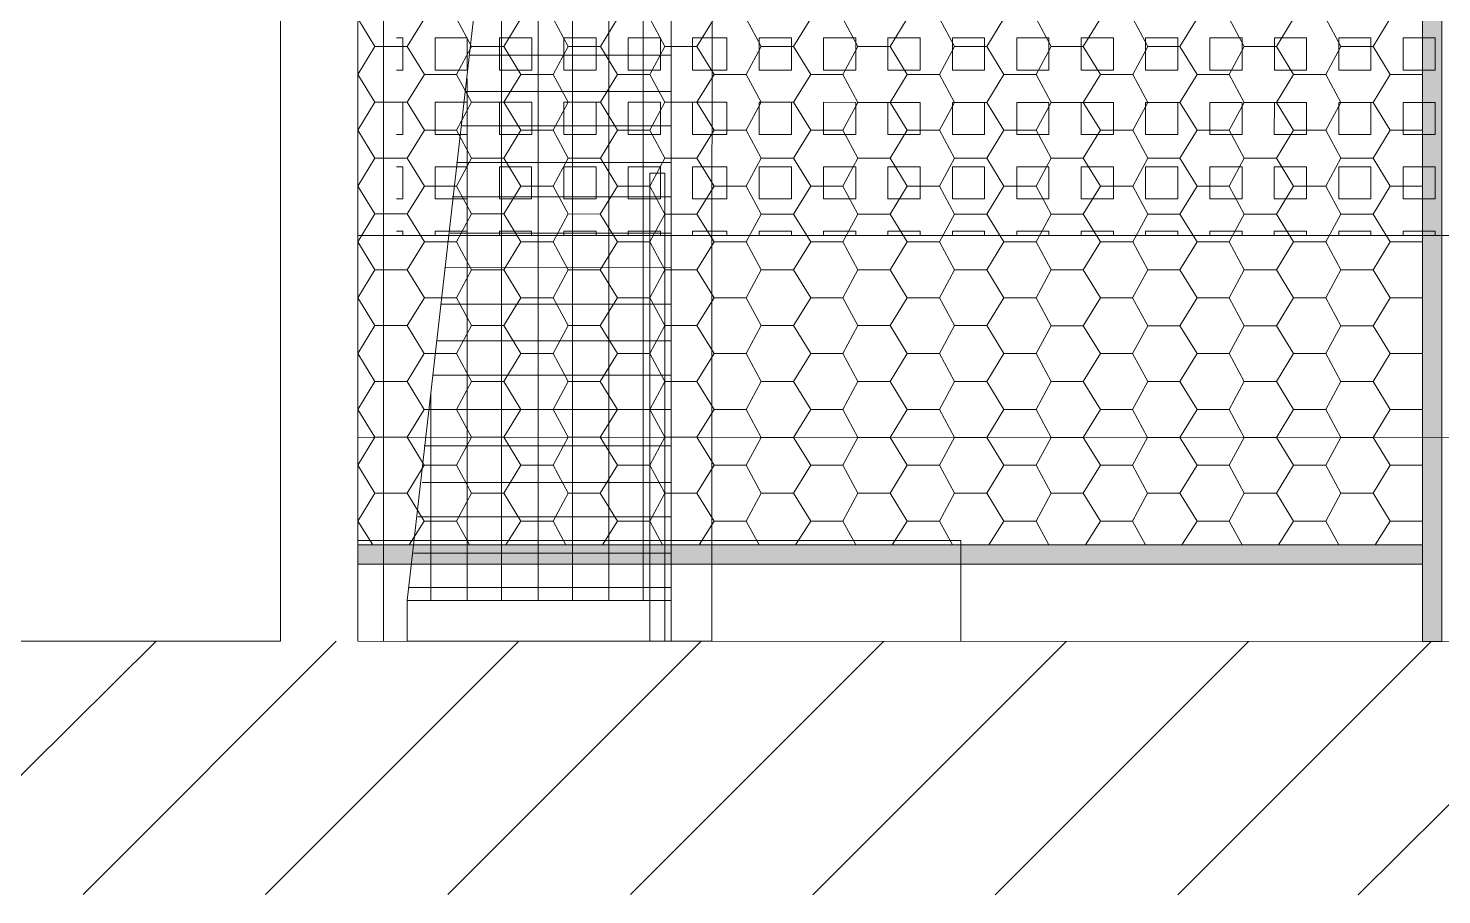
# Model space of a CAD drawing. Extents: x 3377 to 3790, y 1673 to 1846.
# Drawn here: x 3513.335 to 3516.121, y 1761.898 to 1763.606 of the extents above; entities that cross this region are included whole.
import ezdxf

# ---------------------------------------------------------------- set-up
doc = ezdxf.new("R2010")
doc.units = 0
doc.header["$LTSCALE"] = 2
for name, color, linetype, true_color in [('PDF7_0', 7, 'Continuous', 0xc6c6c6), ('PDF7_04-DETALHE', 7, 'Continuous', 0xc6c6c6), ('PDF7_13-CORTE', 7, 'Continuous', 0xe3e3e3)]:
    doc.layers.add(name, color=color, linetype=linetype, true_color=true_color)
for name, color, linetype in [('PDF7_07-HACHURIADO', 7, 'Continuous'), ('PDF7_08-COTAS', 7, 'Continuous'), ('PDF7_cor 1', 7, 'Continuous')]:
    doc.layers.add(name, color=color, linetype=linetype)

msp = doc.modelspace()

# ---------------------------------------------------------------- linework, layer by layer
at = {"layer": 'PDF7_0', "color": 7, "lineweight": 0}
for points in [[(3516.0832, 1764.4962), (3516.1213, 1764.4962), (3516.1211, 1762.3974), (3516.0831, 1762.3974)], [(3516.1211, 1762.3974), (3516.1213, 1764.4962)], [(3516.0831, 1762.5878), (3516.0831, 1762.5497), (3513.9842, 1762.5498), (3513.9842, 1762.5879)]]:
    msp.add_lwpolyline(points, close=True, dxfattribs=at)
msp.add_lwpolyline([(3516.0832, 1764.4962), (3516.0831, 1762.3974)], dxfattribs=at)
at = {"layer": 'PDF7_0', "lineweight": 0}
for points in [[(3514.0182, 1763.6797), (3513.9843, 1763.6246), (3514.0182, 1763.5696), (3514.0816, 1763.5696), (3514.1155, 1763.6246)], [(3514.179, 1763.6246), (3514.2086, 1763.5696), (3514.2721, 1763.5696), (3514.3059, 1763.6246)], [(3514.3694, 1763.6246), (3514.399, 1763.5696), (3514.4625, 1763.5696), (3514.4963, 1763.6246)], [(3514.5598, 1763.6246), (3514.5894, 1763.5696), (3514.6529, 1763.5696), (3514.6867, 1763.6246)], [(3514.7502, 1763.6246), (3514.7798, 1763.5696), (3514.8433, 1763.5696), (3514.8772, 1763.6246)], [(3514.9406, 1763.6246), (3514.9702, 1763.5696), (3515.0337, 1763.5696), (3515.0676, 1763.6246)], [(3515.131, 1763.6246), (3515.1607, 1763.5696), (3515.2241, 1763.5696), (3515.258, 1763.6246)], [(3515.3215, 1763.6246), (3515.3511, 1763.5695), (3515.4146, 1763.5695), (3515.4484, 1763.6245)], [(3515.5119, 1763.6245), (3515.5415, 1763.5695), (3515.605, 1763.5695), (3515.6388, 1763.6245)], [(3515.7023, 1763.6245), (3515.7319, 1763.5695), (3515.7954, 1763.5695), (3515.8292, 1763.6245)], [(3515.8927, 1763.6245), (3515.9223, 1763.5695), (3515.9858, 1763.5695), (3516.0197, 1763.6245)], [(3514.0182, 1763.5696), (3513.9843, 1763.5146), (3514.0182, 1763.4596), (3514.0816, 1763.4596), (3514.1155, 1763.5146)], [(3514.0816, 1763.5696), (3514.1155, 1763.5146), (3514.179, 1763.5146), (3514.2086, 1763.5696)], [(3514.2721, 1763.5696), (3514.3059, 1763.5146), (3514.3694, 1763.5146), (3514.399, 1763.5696)], [(3514.4625, 1763.5696), (3514.4963, 1763.5146), (3514.5598, 1763.5146), (3514.5894, 1763.5696)], [(3514.6529, 1763.5696), (3514.6867, 1763.5146), (3514.7502, 1763.5146), (3514.7798, 1763.5696)], [(3514.8433, 1763.5696), (3514.8772, 1763.5146), (3514.9406, 1763.5146), (3514.9702, 1763.5696)], [(3515.0337, 1763.5696), (3515.0676, 1763.5146), (3515.131, 1763.5145), (3515.1607, 1763.5696)], [(3515.2241, 1763.5696), (3515.258, 1763.5145), (3515.3215, 1763.5145), (3515.3511, 1763.5695)], [(3515.4146, 1763.5695), (3515.4484, 1763.5145), (3515.5119, 1763.5145), (3515.5415, 1763.5695)], [(3515.605, 1763.5695), (3515.6388, 1763.5145), (3515.7023, 1763.5145), (3515.7319, 1763.5695)], [(3515.7954, 1763.5695), (3515.8292, 1763.5145), (3515.8927, 1763.5145), (3515.9223, 1763.5695)], [(3515.9858, 1763.5695), (3516.0197, 1763.5145), (3516.0831, 1763.5145), (3516.0831, 1763.5187)], [(3513.9843, 1763.5146), (3513.9843, 1763.5146)], [(3514.179, 1763.5146), (3514.2086, 1763.4596), (3514.272, 1763.4596), (3514.3059, 1763.5146)], [(3514.3694, 1763.5146), (3514.399, 1763.4596), (3514.4625, 1763.4596), (3514.4963, 1763.5146)], [(3514.5598, 1763.5146), (3514.5894, 1763.4596), (3514.6529, 1763.4596), (3514.6867, 1763.5146)], [(3514.7502, 1763.5146), (3514.7798, 1763.4596), (3514.8433, 1763.4596), (3514.8772, 1763.5146)], [(3514.9406, 1763.5146), (3514.9702, 1763.4595), (3515.0337, 1763.4595), (3515.0676, 1763.5146)], [(3515.131, 1763.5145), (3515.1607, 1763.4595), (3515.2241, 1763.4595), (3515.258, 1763.5145)], [(3515.3215, 1763.5145), (3515.3511, 1763.4595), (3515.4145, 1763.4595), (3515.4484, 1763.5145)], [(3515.5119, 1763.5145), (3515.5415, 1763.4595), (3515.605, 1763.4595), (3515.6388, 1763.5145)], [(3515.7023, 1763.5145), (3515.7319, 1763.4595), (3515.7954, 1763.4595), (3515.8292, 1763.5145)], [(3515.8927, 1763.5145), (3515.9223, 1763.4595), (3515.9858, 1763.4595), (3516.0197, 1763.5145)], [(3516.0831, 1763.5145), (3516.0831, 1763.5145)], [(3514.0182, 1763.4596), (3513.9843, 1763.4046), (3514.0181, 1763.3496), (3514.0816, 1763.3496), (3514.1155, 1763.4046)], [(3514.0816, 1763.4596), (3514.1155, 1763.4046), (3514.1789, 1763.4046), (3514.2086, 1763.4596)], [(3514.272, 1763.4596), (3514.3059, 1763.4046), (3514.3694, 1763.4046), (3514.399, 1763.4596)], [(3514.4625, 1763.4596), (3514.4963, 1763.4046), (3514.5598, 1763.4046), (3514.5894, 1763.4596)], [(3514.6529, 1763.4596), (3514.6867, 1763.4046), (3514.7502, 1763.4046), (3514.7798, 1763.4596)], [(3514.8433, 1763.4596), (3514.8771, 1763.4045), (3514.9406, 1763.4045), (3514.9702, 1763.4595)], [(3515.0337, 1763.4595), (3515.0676, 1763.4045), (3515.131, 1763.4045), (3515.1607, 1763.4595)], [(3515.2241, 1763.4595), (3515.258, 1763.4045), (3515.3215, 1763.4045), (3515.3511, 1763.4595)], [(3515.4145, 1763.4595), (3515.4484, 1763.4045), (3515.5119, 1763.4045), (3515.5415, 1763.4595)], [(3515.605, 1763.4595), (3515.6388, 1763.4045), (3515.7023, 1763.4045), (3515.7319, 1763.4595)], [(3515.7954, 1763.4595), (3515.8292, 1763.4045), (3515.8927, 1763.4045), (3515.9223, 1763.4595)], [(3515.9858, 1763.4595), (3516.0196, 1763.4045), (3516.0831, 1763.4045), (3516.0831, 1763.4087)], [(3513.9843, 1763.4046), (3513.9843, 1763.4046)], [(3514.1789, 1763.4046), (3514.2086, 1763.3496), (3514.272, 1763.3496), (3514.3059, 1763.4046)], [(3514.3694, 1763.4046), (3514.399, 1763.3496), (3514.4625, 1763.3496), (3514.4963, 1763.4046)], [(3514.5598, 1763.4046), (3514.5894, 1763.3496), (3514.6529, 1763.3496), (3514.6867, 1763.4046)], [(3514.7502, 1763.4046), (3514.7798, 1763.3495), (3514.8433, 1763.3495), (3514.8771, 1763.4045)], [(3514.9406, 1763.4045), (3514.9702, 1763.3495), (3515.0337, 1763.3495), (3515.0676, 1763.4045)], [(3515.131, 1763.4045), (3515.1607, 1763.3495), (3515.2241, 1763.3495), (3515.258, 1763.4045)], [(3515.3215, 1763.4045), (3515.3511, 1763.3495), (3515.4145, 1763.3495), (3515.4484, 1763.4045)], [(3515.5119, 1763.4045), (3515.5415, 1763.3495), (3515.605, 1763.3495), (3515.6388, 1763.4045)], [(3515.7023, 1763.4045), (3515.7319, 1763.3495), (3515.7954, 1763.3495), (3515.8292, 1763.4045)], [(3515.8927, 1763.4045), (3515.9223, 1763.3495), (3515.9858, 1763.3495), (3516.0196, 1763.4045)], [(3516.0831, 1763.4045), (3516.0831, 1763.4045)], [(3514.0181, 1763.3496), (3513.9843, 1763.2946), (3514.0181, 1763.2396), (3514.0816, 1763.2396), (3514.1155, 1763.2946)], [(3514.0816, 1763.3496), (3514.1155, 1763.2946), (3514.1789, 1763.2946), (3514.2086, 1763.3496)], [(3514.272, 1763.3496), (3514.3059, 1763.2946), (3514.3694, 1763.2946), (3514.399, 1763.3496)], [(3514.4625, 1763.3496), (3514.4963, 1763.2946), (3514.5598, 1763.2945), (3514.5894, 1763.3496)], [(3514.6529, 1763.3496), (3514.6867, 1763.2945), (3514.7502, 1763.2945), (3514.7798, 1763.3495)], [(3514.8433, 1763.3495), (3514.8771, 1763.2945), (3514.9406, 1763.2945), (3514.9702, 1763.3495)], [(3515.0337, 1763.3495), (3515.0676, 1763.2945), (3515.131, 1763.2945), (3515.1607, 1763.3495)], [(3515.2241, 1763.3495), (3515.258, 1763.2945), (3515.3214, 1763.2945), (3515.3511, 1763.3495)], [(3515.4145, 1763.3495), (3515.4484, 1763.2945), (3515.5119, 1763.2945), (3515.5415, 1763.3495)], [(3515.605, 1763.3495), (3515.6388, 1763.2945), (3515.7023, 1763.2945), (3515.7319, 1763.3495)], [(3515.7954, 1763.3495), (3515.8292, 1763.2945), (3515.8927, 1763.2945), (3515.9223, 1763.3495)], [(3515.9858, 1763.3495), (3516.0196, 1763.2945), (3516.0831, 1763.2944), (3516.0831, 1763.2987)], [(3513.9843, 1763.2946), (3513.9843, 1763.2946)], [(3514.1789, 1763.2946), (3514.2086, 1763.2396), (3514.272, 1763.2396), (3514.3059, 1763.2946)], [(3514.3694, 1763.2946), (3514.399, 1763.2396), (3514.4624, 1763.2395), (3514.4963, 1763.2946)], [(3514.5598, 1763.2945), (3514.5894, 1763.2395), (3514.6529, 1763.2395), (3514.6867, 1763.2945)], [(3514.7502, 1763.2945), (3514.7798, 1763.2395), (3514.8433, 1763.2395), (3514.8771, 1763.2945)], [(3514.9406, 1763.2945), (3514.9702, 1763.2395), (3515.0337, 1763.2395), (3515.0676, 1763.2945)], [(3515.131, 1763.2945), (3515.1606, 1763.2395), (3515.2241, 1763.2395), (3515.258, 1763.2945)], [(3515.3214, 1763.2945), (3515.3511, 1763.2395), (3515.4145, 1763.2395), (3515.4484, 1763.2945)], [(3515.5119, 1763.2945), (3515.5415, 1763.2395), (3515.605, 1763.2395), (3515.6388, 1763.2945)], [(3515.7023, 1763.2945), (3515.7319, 1763.2395), (3515.7954, 1763.2395), (3515.8292, 1763.2945)], [(3515.8927, 1763.2945), (3515.9223, 1763.2394), (3515.9858, 1763.2394), (3516.0196, 1763.2945)], [(3516.0831, 1763.2944), (3516.0831, 1763.2944)], [(3514.0181, 1763.2396), (3513.9843, 1763.1846), (3514.0181, 1763.1296), (3514.0816, 1763.1296), (3514.1155, 1763.1846)], [(3514.0816, 1763.2396), (3514.1155, 1763.1846), (3514.1789, 1763.1846), (3514.2086, 1763.2396)], [(3514.272, 1763.2396), (3514.3059, 1763.1845), (3514.3694, 1763.1845), (3514.399, 1763.2396)], [(3514.4624, 1763.2395), (3514.4963, 1763.1845), (3514.5598, 1763.1845), (3514.5894, 1763.2395)], [(3514.6529, 1763.2395), (3514.6867, 1763.1845), (3514.7502, 1763.1845), (3514.7798, 1763.2395)], [(3514.8433, 1763.2395), (3514.8771, 1763.1845), (3514.9406, 1763.1845), (3514.9702, 1763.2395)], [(3515.0337, 1763.2395), (3515.0675, 1763.1845), (3515.131, 1763.1845), (3515.1606, 1763.2395)], [(3515.2241, 1763.2395), (3515.258, 1763.1845), (3515.3214, 1763.1845), (3515.3511, 1763.2395)], [(3515.4145, 1763.2395), (3515.4484, 1763.1845), (3515.5119, 1763.1845), (3515.5415, 1763.2395)], [(3515.605, 1763.2395), (3515.6388, 1763.1845), (3515.7023, 1763.1845), (3515.7319, 1763.2395)], [(3515.7954, 1763.2395), (3515.8292, 1763.1844), (3515.8927, 1763.1844), (3515.9223, 1763.2394)], [(3515.9858, 1763.2394), (3516.0196, 1763.1844), (3516.0831, 1763.1844), (3516.0831, 1763.1887)], [(3513.9843, 1763.1846), (3513.9843, 1763.1846)], [(3514.1789, 1763.1846), (3514.2086, 1763.1295), (3514.272, 1763.1295), (3514.3059, 1763.1845)], [(3514.3694, 1763.1845), (3514.399, 1763.1295), (3514.4624, 1763.1295), (3514.4963, 1763.1845)], [(3514.5598, 1763.1845), (3514.5894, 1763.1295), (3514.6529, 1763.1295), (3514.6867, 1763.1845)], [(3514.7502, 1763.1845), (3514.7798, 1763.1295), (3514.8433, 1763.1295), (3514.8771, 1763.1845)], [(3514.9406, 1763.1845), (3514.9702, 1763.1295), (3515.0337, 1763.1295), (3515.0675, 1763.1845)], [(3515.131, 1763.1845), (3515.1606, 1763.1295), (3515.2241, 1763.1295), (3515.258, 1763.1845)], [(3515.3214, 1763.1845), (3515.3511, 1763.1295), (3515.4145, 1763.1295), (3515.4484, 1763.1845)], [(3515.5119, 1763.1845), (3515.5415, 1763.1295), (3515.6049, 1763.1295), (3515.6388, 1763.1845)], [(3515.7023, 1763.1845), (3515.7319, 1763.1294), (3515.7954, 1763.1294), (3515.8292, 1763.1844)], [(3515.8927, 1763.1844), (3515.9223, 1763.1294), (3515.9858, 1763.1294), (3516.0196, 1763.1844)], [(3516.0831, 1763.1844), (3516.0831, 1763.1844)], [(3514.0181, 1763.1296), (3513.9843, 1763.0745), (3514.0181, 1763.0195), (3514.0816, 1763.0195), (3514.1155, 1763.0745)], [(3514.0816, 1763.1296), (3514.1155, 1763.0745), (3514.1789, 1763.0745), (3514.2086, 1763.1295)], [(3514.272, 1763.1295), (3514.3059, 1763.0745), (3514.3693, 1763.0745), (3514.399, 1763.1295)], [(3514.4624, 1763.1295), (3514.4963, 1763.0745), (3514.5598, 1763.0745), (3514.5894, 1763.1295)], [(3514.6529, 1763.1295), (3514.6867, 1763.0745), (3514.7502, 1763.0745), (3514.7798, 1763.1295)], [(3514.8433, 1763.1295), (3514.8771, 1763.0745), (3514.9406, 1763.0745), (3514.9702, 1763.1295)], [(3515.0337, 1763.1295), (3515.0675, 1763.0745), (3515.131, 1763.0745), (3515.1606, 1763.1295)], [(3515.2241, 1763.1295), (3515.258, 1763.0745), (3515.3214, 1763.0745), (3515.3511, 1763.1295)], [(3515.4145, 1763.1295), (3515.4484, 1763.0745), (3515.5118, 1763.0744), (3515.5415, 1763.1295)], [(3515.6049, 1763.1295), (3515.6388, 1763.0744), (3515.7023, 1763.0744), (3515.7319, 1763.1294)], [(3515.7954, 1763.1294), (3515.8292, 1763.0744), (3515.8927, 1763.0744), (3515.9223, 1763.1294)], [(3515.9858, 1763.1294), (3516.0196, 1763.0744), (3516.0831, 1763.0744), (3516.0831, 1763.0786)], [(3513.9843, 1763.0745), (3513.9843, 1763.0745)], [(3514.1789, 1763.0745), (3514.2085, 1763.0195), (3514.272, 1763.0195), (3514.3059, 1763.0745)], [(3514.3693, 1763.0745), (3514.399, 1763.0195), (3514.4624, 1763.0195), (3514.4963, 1763.0745)], [(3514.5598, 1763.0745), (3514.5894, 1763.0195), (3514.6529, 1763.0195), (3514.6867, 1763.0745)], [(3514.7502, 1763.0745), (3514.7798, 1763.0195), (3514.8433, 1763.0195), (3514.8771, 1763.0745)], [(3514.9406, 1763.0745), (3514.9702, 1763.0195), (3515.0337, 1763.0195), (3515.0675, 1763.0745)], [(3515.131, 1763.0745), (3515.1606, 1763.0195), (3515.2241, 1763.0195), (3515.258, 1763.0745)], [(3515.3214, 1763.0745), (3515.351, 1763.0194), (3515.4145, 1763.0194), (3515.4484, 1763.0745)], [(3515.5118, 1763.0744), (3515.5415, 1763.0194), (3515.6049, 1763.0194), (3515.6388, 1763.0744)], [(3515.7023, 1763.0744), (3515.7319, 1763.0194), (3515.7954, 1763.0194), (3515.8292, 1763.0744)], [(3515.8927, 1763.0744), (3515.9223, 1763.0194), (3515.9858, 1763.0194), (3516.0196, 1763.0744)], [(3516.0831, 1763.0744), (3516.0831, 1763.0744)], [(3514.0181, 1763.0195), (3513.9843, 1762.9645), (3514.0181, 1762.9095), (3514.0816, 1762.9095), (3514.1154, 1762.9645)], [(3514.0816, 1763.0195), (3514.1154, 1762.9645), (3514.1789, 1762.9645), (3514.2085, 1763.0195)], [(3514.272, 1763.0195), (3514.3059, 1762.9645), (3514.3693, 1762.9645), (3514.399, 1763.0195)], [(3514.4624, 1763.0195), (3514.4963, 1762.9645), (3514.5598, 1762.9645), (3514.5894, 1763.0195)], [(3514.6529, 1763.0195), (3514.6867, 1762.9645), (3514.7502, 1762.9645), (3514.7798, 1763.0195)], [(3514.8433, 1763.0195), (3514.8771, 1762.9645), (3514.9406, 1762.9645), (3514.9702, 1763.0195)], [(3515.0337, 1763.0195), (3515.0675, 1762.9645), (3515.131, 1762.9645), (3515.1606, 1763.0195)], [(3515.2241, 1763.0195), (3515.2579, 1762.9644), (3515.3214, 1762.9644), (3515.351, 1763.0194)], [(3515.4145, 1763.0194), (3515.4484, 1762.9644), (3515.5118, 1762.9644), (3515.5415, 1763.0194)], [(3515.6049, 1763.0194), (3515.6388, 1762.9644), (3515.7023, 1762.9644), (3515.7319, 1763.0194)], [(3515.7954, 1763.0194), (3515.8292, 1762.9644), (3515.8927, 1762.9644), (3515.9223, 1763.0194)], [(3515.9858, 1763.0194), (3516.0196, 1762.9644), (3516.0831, 1762.9644), (3516.0831, 1762.9686)], [(3513.9843, 1762.9645), (3513.9843, 1762.9645)], [(3514.1789, 1762.9645), (3514.2085, 1762.9095), (3514.272, 1762.9095), (3514.3059, 1762.9645)], [(3514.3693, 1762.9645), (3514.399, 1762.9095), (3514.4624, 1762.9095), (3514.4963, 1762.9645)], [(3514.5598, 1762.9645), (3514.5894, 1762.9095), (3514.6528, 1762.9095), (3514.6867, 1762.9645)], [(3514.7502, 1762.9645), (3514.7798, 1762.9095), (3514.8433, 1762.9095), (3514.8771, 1762.9645)], [(3514.9406, 1762.9645), (3514.9702, 1762.9095), (3515.0337, 1762.9095), (3515.0675, 1762.9645)], [(3515.131, 1762.9645), (3515.1606, 1762.9094), (3515.2241, 1762.9094), (3515.2579, 1762.9644)], [(3515.3214, 1762.9644), (3515.351, 1762.9094), (3515.4145, 1762.9094), (3515.4484, 1762.9644)], [(3515.5118, 1762.9644), (3515.5415, 1762.9094), (3515.6049, 1762.9094), (3515.6388, 1762.9644)], [(3515.7023, 1762.9644), (3515.7319, 1762.9094), (3515.7953, 1762.9094), (3515.8292, 1762.9644)], [(3515.8927, 1762.9644), (3515.9223, 1762.9094), (3515.9858, 1762.9094), (3516.0196, 1762.9644)], [(3516.0831, 1762.9644), (3516.0831, 1762.9644)], [(3514.0181, 1762.9095), (3513.9843, 1762.8545), (3514.0181, 1762.7995), (3514.0816, 1762.7995), (3514.1154, 1762.8545)], [(3514.0816, 1762.9095), (3514.1154, 1762.8545), (3514.1789, 1762.8545), (3514.2085, 1762.9095)], [(3514.272, 1762.9095), (3514.3059, 1762.8545), (3514.3693, 1762.8545), (3514.399, 1762.9095)], [(3514.4624, 1762.9095), (3514.4963, 1762.8545), (3514.5597, 1762.8545), (3514.5894, 1762.9095)], [(3514.6528, 1762.9095), (3514.6867, 1762.8545), (3514.7502, 1762.8545), (3514.7798, 1762.9095)], [(3514.8433, 1762.9095), (3514.8771, 1762.8545), (3514.9406, 1762.8544), (3514.9702, 1762.9095)], [(3515.0337, 1762.9095), (3515.0675, 1762.8544), (3515.131, 1762.8544), (3515.1606, 1762.9094)], [(3515.2241, 1762.9094), (3515.2579, 1762.8544), (3515.3214, 1762.8544), (3515.351, 1762.9094)], [(3515.4145, 1762.9094), (3515.4484, 1762.8544), (3515.5118, 1762.8544), (3515.5415, 1762.9094)], [(3515.6049, 1762.9094), (3515.6388, 1762.8544), (3515.7022, 1762.8544), (3515.7319, 1762.9094)], [(3515.7953, 1762.9094), (3515.8292, 1762.8544), (3515.8927, 1762.8544), (3515.9223, 1762.9094)], [(3515.9858, 1762.9094), (3516.0196, 1762.8544), (3516.0831, 1762.8544), (3516.0831, 1762.8586)], [(3513.9843, 1762.8545), (3513.9843, 1762.8545)], [(3514.1789, 1762.8545), (3514.2085, 1762.7995), (3514.272, 1762.7995), (3514.3059, 1762.8545)], [(3514.3693, 1762.8545), (3514.3989, 1762.7995), (3514.4624, 1762.7995), (3514.4963, 1762.8545)], [(3514.5597, 1762.8545), (3514.5894, 1762.7995), (3514.6528, 1762.7995), (3514.6867, 1762.8545)], [(3514.7502, 1762.8545), (3514.7798, 1762.7994), (3514.8433, 1762.7994), (3514.8771, 1762.8545)], [(3514.9406, 1762.8544), (3514.9702, 1762.7994), (3515.0337, 1762.7994), (3515.0675, 1762.8544)], [(3515.131, 1762.8544), (3515.1606, 1762.7994), (3515.2241, 1762.7994), (3515.2579, 1762.8544)], [(3515.3214, 1762.8544), (3515.351, 1762.7994), (3515.4145, 1762.7994), (3515.4484, 1762.8544)], [(3515.5118, 1762.8544), (3515.5414, 1762.7994), (3515.6049, 1762.7994), (3515.6388, 1762.8544)], [(3515.7022, 1762.8544), (3515.7319, 1762.7994), (3515.7953, 1762.7994), (3515.8292, 1762.8544)], [(3515.8927, 1762.8544), (3515.9223, 1762.7994), (3515.9858, 1762.7994), (3516.0196, 1762.8544)], [(3516.0831, 1762.8544), (3516.0831, 1762.8544)], [(3514.0181, 1762.7995), (3513.9843, 1762.7445), (3514.0181, 1762.6895), (3514.0816, 1762.6895), (3514.1154, 1762.7445)], [(3514.0816, 1762.7995), (3514.1154, 1762.7445), (3514.1789, 1762.7445), (3514.2085, 1762.7995)], [(3514.272, 1762.7995), (3514.3058, 1762.7445), (3514.3693, 1762.7445), (3514.3989, 1762.7995)], [(3514.4624, 1762.7995), (3514.4963, 1762.7445), (3514.5597, 1762.7445), (3514.5894, 1762.7995)], [(3514.6528, 1762.7995), (3514.6867, 1762.7444), (3514.7502, 1762.7444), (3514.7798, 1762.7994)], [(3514.8433, 1762.7994), (3514.8771, 1762.7444), (3514.9406, 1762.7444), (3514.9702, 1762.7994)], [(3515.0337, 1762.7994), (3515.0675, 1762.7444), (3515.131, 1762.7444), (3515.1606, 1762.7994)], [(3515.2241, 1762.7994), (3515.2579, 1762.7444), (3515.3214, 1762.7444), (3515.351, 1762.7994)], [(3515.4145, 1762.7994), (3515.4484, 1762.7444), (3515.5118, 1762.7444), (3515.5414, 1762.7994)], [(3515.6049, 1762.7994), (3515.6388, 1762.7444), (3515.7022, 1762.7444), (3515.7319, 1762.7994)], [(3515.7953, 1762.7994), (3515.8292, 1762.7444), (3515.8927, 1762.7444), (3515.9223, 1762.7994)], [(3515.9858, 1762.7994), (3516.0196, 1762.7444), (3516.0831, 1762.7444), (3516.0831, 1762.7486)], [(3513.9843, 1762.7445), (3513.9843, 1762.7445)], [(3514.1789, 1762.7445), (3514.2085, 1762.6895), (3514.272, 1762.6895), (3514.3058, 1762.7445)], [(3514.3693, 1762.7445), (3514.3989, 1762.6895), (3514.4624, 1762.6895), (3514.4963, 1762.7445)], [(3514.5597, 1762.7445), (3514.5894, 1762.6894), (3514.6528, 1762.6894), (3514.6867, 1762.7444)], [(3514.7502, 1762.7444), (3514.7798, 1762.6894), (3514.8432, 1762.6894), (3514.8771, 1762.7444)], [(3514.9406, 1762.7444), (3514.9702, 1762.6894), (3515.0337, 1762.6894), (3515.0675, 1762.7444)], [(3515.131, 1762.7444), (3515.1606, 1762.6894), (3515.2241, 1762.6894), (3515.2579, 1762.7444)], [(3515.3214, 1762.7444), (3515.351, 1762.6894), (3515.4145, 1762.6894), (3515.4484, 1762.7444)], [(3515.5118, 1762.7444), (3515.5414, 1762.6894), (3515.6049, 1762.6894), (3515.6388, 1762.7444)], [(3515.7022, 1762.7444), (3515.7319, 1762.6894), (3515.7953, 1762.6894), (3515.8292, 1762.7444)], [(3515.8927, 1762.7444), (3515.9223, 1762.6894), (3515.9857, 1762.6894), (3516.0196, 1762.7444)], [(3516.0831, 1762.7444), (3516.0831, 1762.7444)], [(3514.0139, 1762.5879), (3513.9842, 1762.6345), (3514.0181, 1762.6895)], [(3514.0816, 1762.6895), (3514.1154, 1762.6345), (3514.1789, 1762.6345), (3514.2043, 1762.5879)], [(3514.1789, 1762.6345), (3514.2085, 1762.6895)], [(3514.272, 1762.6895), (3514.3058, 1762.6345), (3514.3693, 1762.6344), (3514.3947, 1762.5879)], [(3514.3693, 1762.6344), (3514.3989, 1762.6895)], [(3514.4624, 1762.6895), (3514.4963, 1762.6344), (3514.5597, 1762.6344), (3514.5851, 1762.5879)], [(3514.5597, 1762.6344), (3514.5894, 1762.6894)], [(3514.6528, 1762.6894), (3514.6867, 1762.6344), (3514.7501, 1762.6344), (3514.7755, 1762.5879)], [(3514.7501, 1762.6344), (3514.7798, 1762.6894)], [(3514.8432, 1762.6894), (3514.8771, 1762.6344), (3514.9406, 1762.6344), (3514.966, 1762.5879)], [(3514.9406, 1762.6344), (3514.9702, 1762.6894)], [(3515.0337, 1762.6894), (3515.0675, 1762.6344), (3515.131, 1762.6344), (3515.1564, 1762.5879)], [(3515.131, 1762.6344), (3515.1606, 1762.6894)], [(3515.2241, 1762.6894), (3515.2579, 1762.6344), (3515.3214, 1762.6344), (3515.3468, 1762.5878)], [(3515.3214, 1762.6344), (3515.351, 1762.6894)], [(3515.4145, 1762.6894), (3515.4483, 1762.6344), (3515.5118, 1762.6344), (3515.5372, 1762.5878)], [(3515.5118, 1762.6344), (3515.5414, 1762.6894)], [(3515.6049, 1762.6894), (3515.6388, 1762.6344), (3515.7022, 1762.6344), (3515.7276, 1762.5878)], [(3515.7022, 1762.6344), (3515.7319, 1762.6894)], [(3515.7953, 1762.6894), (3515.8292, 1762.6344), (3515.8927, 1762.6343), (3515.918, 1762.5878)], [(3515.8927, 1762.6343), (3515.9223, 1762.6894)], [(3515.9857, 1762.6894), (3516.0196, 1762.6343), (3516.0831, 1762.6343), (3516.0831, 1762.6386)], [(3513.9842, 1762.6345), (3513.9842, 1762.6345)], [(3514.0858, 1762.5879), (3514.1154, 1762.6345)], [(3514.2762, 1762.5879), (3514.3058, 1762.6345)], [(3514.4666, 1762.5879), (3514.4963, 1762.6344)], [(3514.6571, 1762.5879), (3514.6867, 1762.6344)], [(3514.8475, 1762.5879), (3514.8771, 1762.6344)], [(3515.0379, 1762.5879), (3515.0675, 1762.6344)], [(3515.2283, 1762.5878), (3515.2579, 1762.6344)], [(3515.4187, 1762.5878), (3515.4483, 1762.6344)], [(3515.6091, 1762.5878), (3515.6388, 1762.6344)], [(3515.7996, 1762.5878), (3515.8292, 1762.6344)], [(3515.99, 1762.5878), (3516.0196, 1762.6343)], [(3516.0831, 1762.6343), (3516.0831, 1762.6343)]]:
    msp.add_lwpolyline(points, dxfattribs=at)
at = {"layer": 'PDF7_0', "color": 9, "true_color": 0xc1c1c1, "transparency": 33554559}
for points in [[(3516.0832, 1764.4962), (3516.1211, 1762.3974), (3516.0831, 1762.3974)], [(3516.1213, 1764.4962), (3516.0832, 1764.4962), (3516.1211, 1762.3974)], [(3516.0831, 1762.5878), (3513.9842, 1762.5879), (3516.0831, 1762.5497)], [(3513.9842, 1762.5879), (3516.0831, 1762.5497), (3513.9842, 1762.5498)]]:
    msp.add_solid(points, dxfattribs=at)
at = {"layer": 'PDF7_04-DETALHE', "lineweight": 0}
for points in [[(3514.0352, 1765.2961), (3514.035, 1762.3975)], [(3514.0605, 1763.5866), (3514.0732, 1763.5866), (3514.0732, 1763.5231), (3514.0605, 1763.5231)], [(3514.0605, 1763.4596), (3514.0732, 1763.4596), (3514.0732, 1763.3961), (3514.0605, 1763.3961)], [(3514.0605, 1763.3327), (3514.0732, 1763.3327), (3514.0732, 1763.2692), (3514.0605, 1763.2692)], [(3514.5597, 1762.3975), (3514.5598, 1763.3199), (3514.5894, 1763.3199), (3514.5893, 1762.3975)], [(3513.9843, 1763.1973), (3519.6079, 1763.1969), (3514.0605, 1763.1973)], [(3514.0605, 1763.2057), (3514.0731, 1763.2057), (3514.0731, 1763.1973)], [(3514.1366, 1763.1973), (3514.1366, 1763.2057), (3514.2001, 1763.2057), (3514.2001, 1763.1972)], [(3514.2636, 1763.1972), (3514.2636, 1763.2057), (3514.327, 1763.2057), (3514.327, 1763.1972)], [(3514.3905, 1763.1972), (3514.3905, 1763.2057), (3514.454, 1763.2057), (3514.454, 1763.1972)], [(3514.5175, 1763.1972), (3514.5175, 1763.2057), (3514.5809, 1763.2057), (3514.5809, 1763.1972)], [(3514.6444, 1763.1972), (3514.6444, 1763.2057), (3514.7121, 1763.2057), (3514.7121, 1763.1972)], [(3514.7756, 1763.1972), (3514.7756, 1763.2057), (3514.839, 1763.2057), (3514.839, 1763.1972)], [(3514.9025, 1763.1972), (3514.9025, 1763.2057), (3514.966, 1763.2057), (3514.966, 1763.1972)], [(3515.0295, 1763.1972), (3515.0295, 1763.2057), (3515.0929, 1763.2057), (3515.0929, 1763.1972)], [(3515.1564, 1763.1972), (3515.1564, 1763.2056), (3515.2199, 1763.2056), (3515.2199, 1763.1972)], [(3515.2834, 1763.1972), (3515.2834, 1763.2056), (3515.3468, 1763.2056), (3515.3468, 1763.1972)], [(3515.4103, 1763.1972), (3515.4103, 1763.2056), (3515.4738, 1763.2056), (3515.4738, 1763.1972)], [(3515.5372, 1763.1972), (3515.5372, 1763.2056), (3515.6007, 1763.2056), (3515.6007, 1763.1972)], [(3515.6642, 1763.1972), (3515.6642, 1763.2056), (3515.7277, 1763.2056), (3515.7277, 1763.1971)], [(3515.7911, 1763.1971), (3515.7911, 1763.2056), (3515.8546, 1763.2056), (3515.8546, 1763.1971)], [(3515.9181, 1763.1971), (3515.9181, 1763.2056), (3515.9815, 1763.2056), (3515.9815, 1763.1971)], [(3516.045, 1763.1971), (3516.045, 1763.2056), (3516.1085, 1763.2056), (3516.1085, 1763.1971)], [(3513.9843, 1762.7995), (3523.0312, 1762.7989)], [(3513.9842, 1762.5964), (3515.1733, 1762.5963), (3515.1733, 1762.3974)]]:
    msp.add_lwpolyline(points, dxfattribs=at)
for points in [[(3514.2001, 1763.5865), (3514.2001, 1763.5231), (3514.1366, 1763.5231), (3514.1366, 1763.5865)], [(3514.3271, 1763.5865), (3514.3271, 1763.5231), (3514.2636, 1763.5231), (3514.2636, 1763.5865)], [(3514.454, 1763.5865), (3514.454, 1763.5231), (3514.3905, 1763.5231), (3514.3905, 1763.5865)], [(3514.581, 1763.5865), (3514.5809, 1763.523), (3514.5175, 1763.5231), (3514.5175, 1763.5865)], [(3514.7121, 1763.5865), (3514.7121, 1763.523), (3514.6444, 1763.523), (3514.6444, 1763.5865)], [(3514.8391, 1763.5865), (3514.8391, 1763.523), (3514.7756, 1763.523), (3514.7756, 1763.5865)], [(3514.966, 1763.5865), (3514.966, 1763.523), (3514.9025, 1763.523), (3514.9025, 1763.5865)], [(3515.093, 1763.5865), (3515.093, 1763.523), (3515.0295, 1763.523), (3515.0295, 1763.5865)], [(3515.2199, 1763.5865), (3515.2199, 1763.523), (3515.1564, 1763.523), (3515.1564, 1763.5865)], [(3515.3469, 1763.5865), (3515.3468, 1763.523), (3515.2834, 1763.523), (3515.2834, 1763.5865)], [(3515.4738, 1763.5865), (3515.4738, 1763.523), (3515.4103, 1763.523), (3515.4103, 1763.5865)], [(3515.6007, 1763.5865), (3515.6007, 1763.523), (3515.5373, 1763.523), (3515.5373, 1763.5865)], [(3515.7277, 1763.5864), (3515.7277, 1763.523), (3515.6642, 1763.523), (3515.6642, 1763.5864)], [(3515.8546, 1763.5864), (3515.8546, 1763.523), (3515.7912, 1763.523), (3515.7912, 1763.5864)], [(3515.9816, 1763.5864), (3515.9816, 1763.523), (3515.9181, 1763.523), (3515.9181, 1763.5864)], [(3516.1085, 1763.5864), (3516.1085, 1763.5229), (3516.045, 1763.5229), (3516.045, 1763.5864)], [(3514.2001, 1763.4596), (3514.2001, 1763.3961), (3514.1366, 1763.3961), (3514.1366, 1763.4596)], [(3514.3271, 1763.4596), (3514.3271, 1763.3961), (3514.2636, 1763.3961), (3514.2636, 1763.4596)], [(3514.454, 1763.4596), (3514.454, 1763.3961), (3514.3905, 1763.3961), (3514.3905, 1763.4596)], [(3514.5809, 1763.4596), (3514.5809, 1763.3961), (3514.5175, 1763.3961), (3514.5175, 1763.4596)], [(3514.7121, 1763.4596), (3514.7121, 1763.3961), (3514.6444, 1763.3961), (3514.6444, 1763.4596)], [(3514.8391, 1763.4596), (3514.8391, 1763.3961), (3514.7756, 1763.3961), (3514.7756, 1763.4596)], [(3514.966, 1763.4595), (3514.966, 1763.3961), (3514.9025, 1763.3961), (3514.9025, 1763.4596)], [(3515.093, 1763.4595), (3515.093, 1763.3961), (3515.0295, 1763.3961), (3515.0295, 1763.4595)], [(3515.2199, 1763.4595), (3515.2199, 1763.3961), (3515.1564, 1763.3961), (3515.1564, 1763.4595)], [(3515.3468, 1763.4595), (3515.3468, 1763.3961), (3515.2834, 1763.3961), (3515.2834, 1763.4595)], [(3515.4738, 1763.4595), (3515.4738, 1763.396), (3515.4103, 1763.396), (3515.4103, 1763.4595)], [(3515.6007, 1763.4595), (3515.6007, 1763.396), (3515.5373, 1763.396), (3515.5373, 1763.4595)], [(3515.7277, 1763.4595), (3515.7277, 1763.396), (3515.6642, 1763.396), (3515.6642, 1763.4595)], [(3515.8546, 1763.4595), (3515.8546, 1763.396), (3515.7911, 1763.396), (3515.7912, 1763.4595)], [(3515.9816, 1763.4595), (3515.9816, 1763.396), (3515.9181, 1763.396), (3515.9181, 1763.4595)], [(3516.1085, 1763.4595), (3516.1085, 1763.396), (3516.045, 1763.396), (3516.045, 1763.4595)], [(3514.2001, 1763.3327), (3514.2001, 1763.2692), (3514.1366, 1763.2692), (3514.1366, 1763.3327)], [(3514.327, 1763.3326), (3514.327, 1763.2692), (3514.2636, 1763.2692), (3514.2636, 1763.3327)], [(3514.454, 1763.3326), (3514.454, 1763.2692), (3514.3905, 1763.2692), (3514.3905, 1763.3326)], [(3514.5809, 1763.3326), (3514.5809, 1763.2692), (3514.5175, 1763.2692), (3514.5175, 1763.3326)], [(3514.7121, 1763.3326), (3514.7121, 1763.2691), (3514.6444, 1763.2692), (3514.6444, 1763.3326)], [(3514.8391, 1763.3326), (3514.8391, 1763.2691), (3514.7756, 1763.2691), (3514.7756, 1763.3326)], [(3514.966, 1763.3326), (3514.966, 1763.2691), (3514.9025, 1763.2691), (3514.9025, 1763.3326)], [(3515.0929, 1763.3326), (3515.0929, 1763.2691), (3515.0295, 1763.2691), (3515.0295, 1763.3326)], [(3515.2199, 1763.3326), (3515.2199, 1763.2691), (3515.1564, 1763.2691), (3515.1564, 1763.3326)], [(3515.3468, 1763.3326), (3515.3468, 1763.2691), (3515.2834, 1763.2691), (3515.2834, 1763.3326)], [(3515.4738, 1763.3326), (3515.4738, 1763.2691), (3515.4103, 1763.2691), (3515.4103, 1763.3326)], [(3515.6007, 1763.3326), (3515.6007, 1763.2691), (3515.5372, 1763.2691), (3515.5373, 1763.3326)], [(3515.7277, 1763.3326), (3515.7277, 1763.2691), (3515.6642, 1763.2691), (3515.6642, 1763.3326)], [(3515.8546, 1763.3325), (3515.8546, 1763.2691), (3515.7911, 1763.2691), (3515.7911, 1763.3325)], [(3515.9816, 1763.3325), (3515.9816, 1763.2691), (3515.9181, 1763.2691), (3515.9181, 1763.3325)], [(3516.1085, 1763.3325), (3516.1085, 1763.2691), (3516.045, 1763.2691), (3516.045, 1763.3325)]]:
    msp.add_lwpolyline(points, close=True, dxfattribs=at)
at = {"layer": 'PDF7_07-HACHURIADO', "lineweight": 0}
for points in [[(3513.0829, 1761.8983), (3513.5865, 1762.3975)], [(3513.4426, 1761.8982), (3513.9419, 1762.3975)], [(3513.8022, 1761.8982), (3514.3016, 1762.3975)], [(3514.1619, 1761.8982), (3514.6613, 1762.3975)], [(3514.5216, 1761.8982), (3515.0209, 1762.3974)], [(3514.8813, 1761.8981), (3515.3806, 1762.3974)], [(3515.241, 1761.8981), (3515.7403, 1762.3974)], [(3515.6006, 1761.8981), (3516.1, 1762.3974)], [(3515.9561, 1761.8981), (3516.4597, 1762.3973)]]:
    msp.add_lwpolyline(points, dxfattribs=at)
at = {"layer": 'PDF7_08-COTAS', "lineweight": 0}
msp.add_lwpolyline([(3513.9842, 1762.3975), (3513.9843, 1763.1973)], dxfattribs=at)
at = {"layer": 'PDF7_13-CORTE', "color": 7, "lineweight": 0}
for points in [[(3513.9844, 1765.2961), (3513.8321, 1765.2961), (3513.8319, 1762.3975), (3512.4, 1762.3976)], [(3513.9844, 1764.8983), (3513.9842, 1762.3975), (3544.8685, 1762.3948)]]:
    msp.add_lwpolyline(points, dxfattribs=at)
at = {"layer": 'PDF7_cor 1', "lineweight": 0}
msp.add_lwpolyline([(3514.6826, 1764.3566), (3514.6783, 1764.3693), (3514.6741, 1764.382), (3514.6656, 1764.3905), (3514.6529, 1764.3947), (3514.6402, 1764.399), (3514.6276, 1764.3947), (3514.6191, 1764.3905), (3514.6106, 1764.382), (3514.6022, 1764.3693), (3514.6022, 1764.3567), (3514.6022, 1764.3186), (3514.602, 1762.3975), (3514.6824, 1762.3975)], close=True, dxfattribs=at)
for points in [[(3514.6022, 1764.3736), (3514.2975, 1764.3736), (3514.0816, 1762.4779), (3514.602, 1762.4779)], [(3514.3397, 1762.4779), (3514.3398, 1764.344)], [(3514.4074, 1762.4779), (3514.4075, 1764.344)], [(3514.4793, 1762.4779), (3514.4794, 1764.344)], [(3514.547, 1762.4779), (3514.5472, 1764.344)], [(3514.2677, 1762.4779), (3514.2679, 1764.1324)], [(3514.2043, 1763.5527), (3514.6021, 1763.5527)], [(3514.2, 1762.4779), (3514.2001, 1763.5061)], [(3514.1959, 1763.4808), (3514.6021, 1763.4807)], [(3514.1874, 1763.4131), (3514.6021, 1763.413)], [(3514.1789, 1763.3411), (3514.6021, 1763.3411)], [(3514.1705, 1763.2734), (3514.6021, 1763.2734)], [(3514.1662, 1763.2015), (3514.6021, 1763.2015)], [(3514.1578, 1763.1338), (3514.6021, 1763.1337)], [(3514.1493, 1763.0618), (3514.6021, 1763.0618)], [(3514.1408, 1762.9899), (3514.6021, 1762.9899)], [(3514.1324, 1762.9222), (3514.6021, 1762.9222)], [(3514.1281, 1762.4779), (3514.1281, 1762.8884)], [(3514.1239, 1762.8545), (3514.6021, 1762.8545)], [(3514.1154, 1762.7826), (3514.6021, 1762.7825)], [(3514.1112, 1762.7106), (3514.6021, 1762.7106)], [(3514.1027, 1762.6429), (3514.602, 1762.6429)], [(3514.0943, 1762.571), (3514.602, 1762.571)], [(3514.0858, 1762.5033), (3514.602, 1762.5033)], [(3514.0816, 1762.4779), (3514.0816, 1762.3975), (3514.602, 1762.3975)]]:
    msp.add_lwpolyline(points, dxfattribs=at)

doc.saveas('drawing.dxf')
